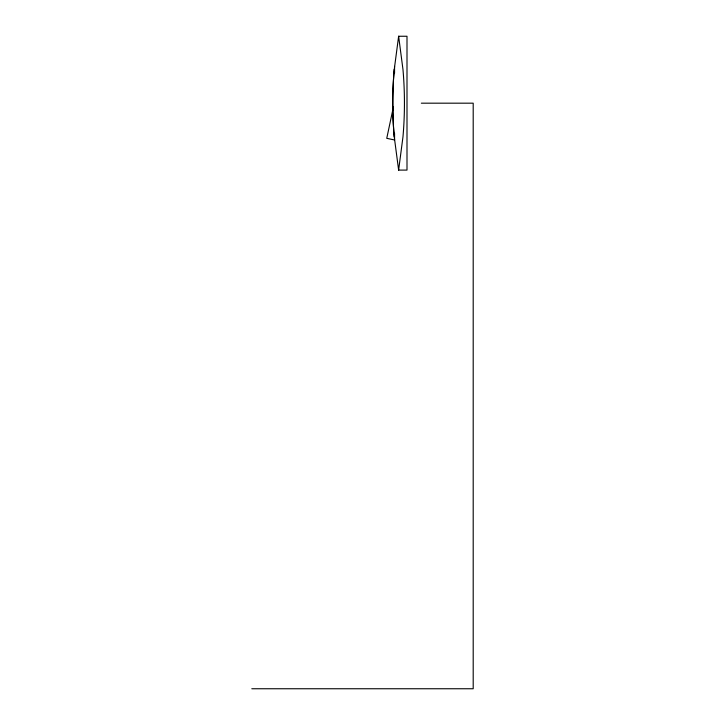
<?xml version="1.0" encoding="UTF-8"?>
<svg xmlns="http://www.w3.org/2000/svg" width="725" height="725" viewBox="0 0 725 725"><rect width="100%" height="100%" fill="white"/><g stroke="black" fill="none" stroke-linecap="round" stroke-linejoin="round"><path stroke-width="1.09" d="M394.237 69.582L398.632 36.25L406.997 36.25L406.997 170.094L398.632 170.094L394.237 136.762A272.21 191.753 90 0 1 394.237 69.582A385.347 385.347 0 0 0 394.237 136.762M398.632 170.094L402.982 136.762A274.24 193.185 -90 0 0 402.982 69.582L398.632 36.25M393.421 106.956L386.751 138.321L394.563 139.979L394.563 133.346M421.334 103.177L473.198 103.177L473.198 688.75L251.802 688.75M394.563 66.365L394.563 73.162"/></g></svg>
